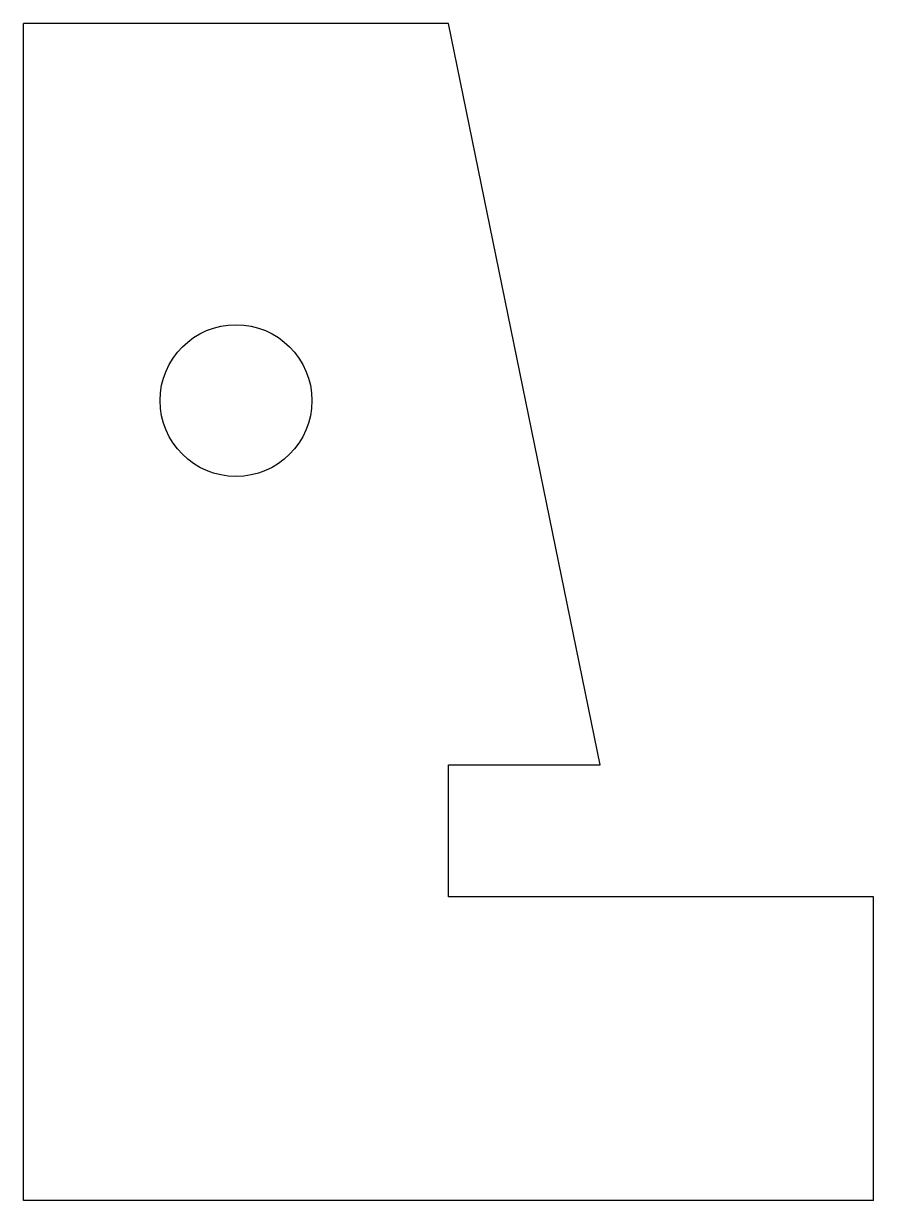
# Model space of a CAD drawing. Extents: x -102.9 to -88.9, y 3.4 to 22.8.
import ezdxf

# ---------------------------------------------------------------- set-up
doc = ezdxf.new("R2010")
doc.units = 0
doc.layers.add('VISIBLE', color=7, linetype='CONTINUOUS')

msp = doc.modelspace()

# ---------------------------------------------------------------- linework, layer by layer
at = {"layer": 'VISIBLE'}
for p, q in [((-95.934, 22.786), (-102.934, 22.786)), ((-102.934, 3.405), (-102.934, 22.786)), ((-93.434, 10.577), (-95.934, 22.786)), ((-95.934, 8.405), (-95.934, 10.577)), ((-95.934, 10.577), (-93.434, 10.577)), ((-88.934, 8.405), (-95.934, 8.405)), ((-88.934, 3.405), (-88.934, 8.405)), ((-88.934, 3.405), (-102.934, 3.405))]:
    msp.add_line(p, q, dxfattribs=at)
msp.add_circle((-99.434, 16.577), 1.25, dxfattribs=at)

doc.saveas('drawing.dxf')
